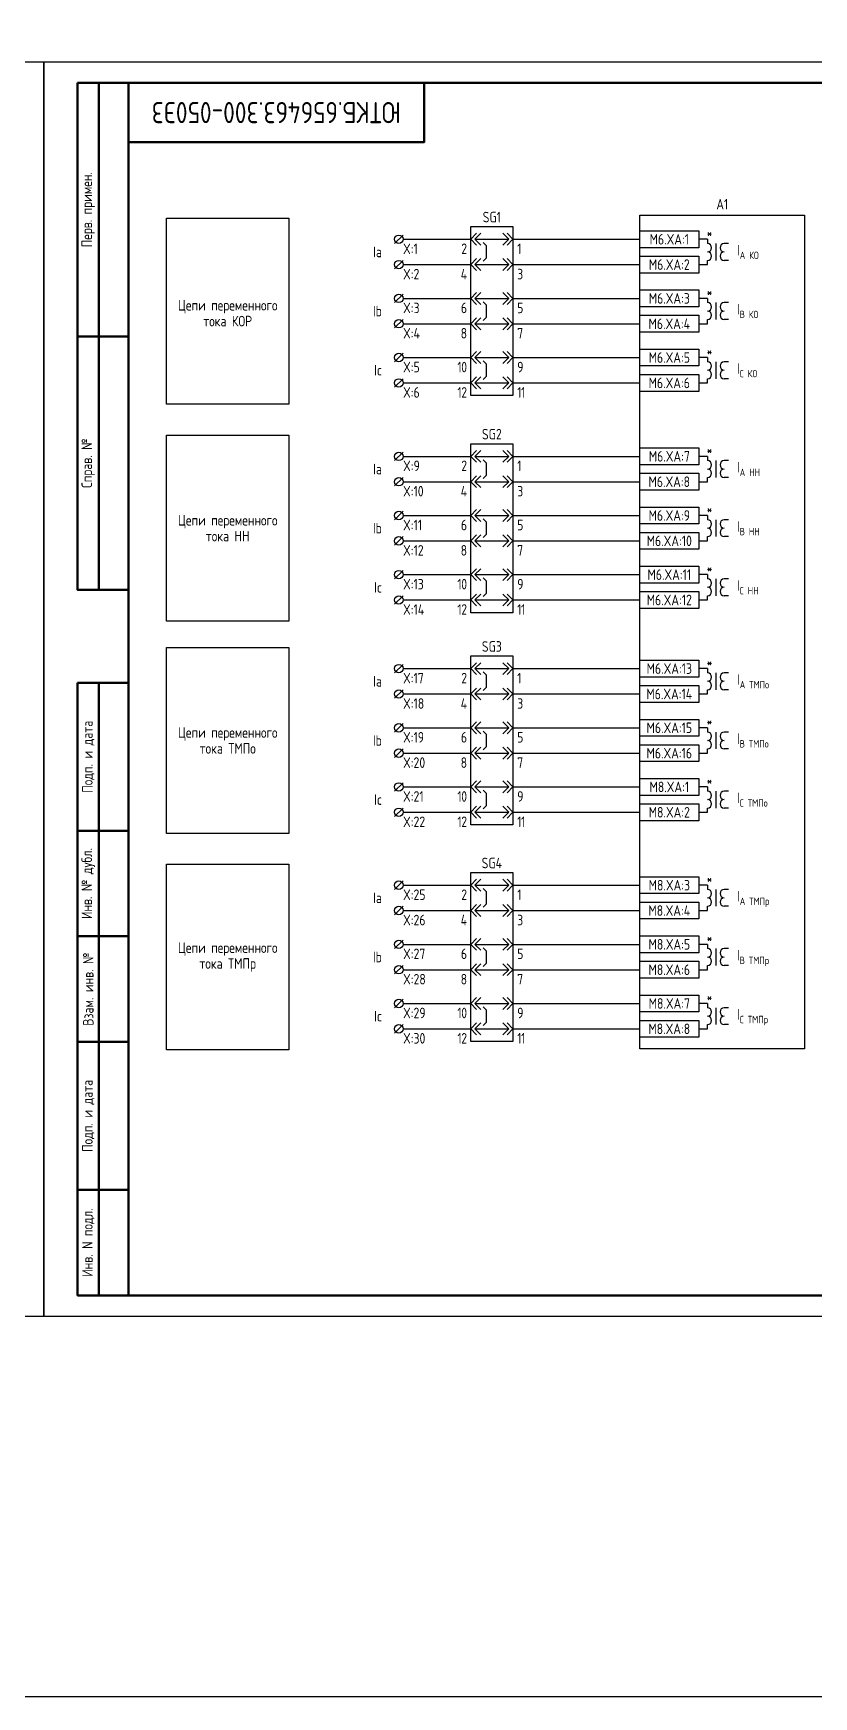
# Model space of a CAD drawing. Header units: millimetres. Extents: x -921 to 2149, y -90 to 586.
# Drawn here: x -2.5 to 182.2, y -90 to 303.8 of the extents above; entities that cross this region are included whole.
import ezdxf

# ---------------------------------------------------------------- set-up
doc = ezdxf.new("R2010")
doc.units = ezdxf.units.MM
doc.styles.add('Gost_type_A', font='GOST_A.TTF')

# ---------------------------------------------------------------- blocks, each defined once
blk = doc.blocks.new('Штамп угловой верхний')
at = {"lineweight": 50}
blk.add_lwpolyline([(0, 0), (70, 0), (70, -14), (0, -14)], close=True, dxfattribs=at)
blk = doc.blocks.new('Формат_А3')
blk.add_lwpolyline([(-420, 297), (0, 297), (0, 0), (-420, 0)], close=True)
at = {"lineweight": 50}
blk.add_lwpolyline([(-400, 292), (-5, 292), (-5, 5), (-400, 5)], close=True, dxfattribs=at)
blk = doc.blocks.new('Штамп левый верхний')
at = {"lineweight": 50}
for points in [[(-12, 0), (-7, 0), (-7, -60), (-12, -60)], [(-7, 0), (0, 0), (0, -60), (-7, -60)], [(-12, -60), (-7, -60), (-7, -120), (-12, -120)], [(-7, -60), (0, -60), (0, -120), (-7, -120)]]:
    blk.add_lwpolyline(points, close=True, dxfattribs=at)
at = {"char_height": 2.5, "width": 60, "attachment_point": 5, "rotation": 90, "style": 'Gost_type_A'}
for s, insert in [('Перв. примен.', (-9.5, -30)), ('Справ. №', (-9.5, -90))]:
    blk.add_mtext(s, dxfattribs=dict(at, insert=insert))
blk = doc.blocks.new('Штамп левый нижний')
at = {"lineweight": 50}
for points in [[(-12, 145), (-7, 145), (-7, 110), (-12, 110)], [(-7, 145), (0, 145), (0, 110), (-7, 110)], [(-12, 110), (-7, 110), (-7, 85), (-12, 85)], [(-7, 110), (0, 110), (0, 85), (-7, 85)], [(-12, 85), (-7, 85), (-7, 60), (-12, 60)], [(-7, 85), (0, 85), (0, 60), (-7, 60)], [(-12, 60), (-7, 60), (-7, 25), (-12, 25)], [(-7, 60), (0, 60), (0, 25), (-7, 25)], [(-12, 25), (-7, 25), (-7, 0), (-12, 0)], [(-7, 25), (0, 25), (0, 0), (-7, 0)]]:
    blk.add_lwpolyline(points, close=True, dxfattribs=at)
at = {"char_height": 2.5, "attachment_point": 5, "rotation": 90, "style": 'Gost_type_A'}
for s, insert, width in [('Подп. и дата', (-9.5, 127.5), 35), ('Инв. № дубл.', (-9.5, 97.5), 25), ('Взам. инв. №', (-9.5, 72.5), 25), ('Подп. и дата', (-9.5, 42.5), 35), ('Инв. N подл.', (-9.5, 12.5), 25)]:
    blk.add_mtext(s, dxfattribs=dict(at, insert=insert, width=width))
blk = doc.blocks.new('Формат_А4')
blk.add_lwpolyline([(0, 297), (0, 0), (-210, 0), (-210, 297)], close=True)
at = {"lineweight": 50}
blk.add_lwpolyline([(-190, 292), (-5, 292), (-5, 5), (-190, 5)], close=True, dxfattribs=at)
blk = doc.blocks.new('БИ_разъем')
for p, q in [((0, 0), (1.41, 1.41)), ((0, 0), (1.41, 1.41)), ((0, 0), (1.41, -1.41)), ((0, 0), (1.41, -1.41)), ((1, 0), (2.41, 1.41)), ((1, 0), (2.41, -1.41)), ((1, 0), (9, 0)), ((9, 0), (7.59, 1.41)), ((9, 0), (7.59, -1.41)), ((10, 0), (8.59, 1.41)), ((10, 0), (8.59, 1.41)), ((10, 0), (8.59, -1.41)), ((10, 0), (8.59, -1.41))]:
    blk.add_line(p, q)
blk = doc.blocks.new('БИ_перемычка')
for p, q in [((2.97, -0.79), (3.67, -1.5)), ((3.67, -1.5), (3.67, -4.5)), ((2.97, -5.21), (3.67, -4.5))]:
    blk.add_line(p, q)

msp = doc.modelspace()

# ---------------------------------------------------------------- linework, layer by layer
for p, q in [((85, 256), (83, 254)), ((85, 255), (101, 255)), ((111, 255), (141, 255)), ((157, 255), (155, 255)), ((85, 250), (83, 248)), ((85.01, 249), (100.83, 249)), ((111, 249), (141, 249)), ((155, 249), (157, 249)), ((85, 242), (83, 240)), ((85.01, 241), (100.83, 241)), ((111, 241), (141, 241)), ((157, 241), (155, 241)), ((85, 236), (83, 234)), ((85.01, 235), (100.83, 235)), ((111, 235), (141, 235)), ((155, 235), (157, 235)), ((85, 228), (83, 226)), ((85.01, 227), (100.83, 227)), ((111, 227), (141, 227)), ((157, 227), (155, 227)), ((85, 222), (83, 220)), ((85.01, 221), (100.83, 221)), ((111, 221), (141, 221)), ((155, 221), (157, 221)), ((85, 204.61), (83, 202.61)), ((85, 203.61), (101, 203.61)), ((111, 203.61), (141, 203.61)), ((157, 203.61), (155, 203.61)), ((85, 198.61), (83, 196.61)), ((85.01, 197.61), (100.83, 197.61)), ((111, 197.61), (141, 197.61)), ((155, 197.61), (157, 197.61)), ((85, 190.61), (83, 188.61)), ((85.01, 189.61), (100.83, 189.61)), ((111, 189.61), (141, 189.61)), ((157, 189.61), (155, 189.61)), ((85, 184.61), (83, 182.61)), ((85.01, 183.61), (100.83, 183.61)), ((111, 183.61), (141, 183.61)), ((155, 183.61), (157, 183.61)), ((85, 176.61), (83, 174.61)), ((85.01, 175.61), (100.83, 175.61)), ((111, 175.61), (141, 175.61)), ((157, 175.61), (155, 175.61)), ((85, 170.61), (83, 168.61)), ((85.01, 169.61), (100.83, 169.61)), ((111, 169.61), (141, 169.61)), ((155, 169.61), (157, 169.61)), ((85, 154.36), (83, 152.36)), ((85, 153.36), (101, 153.36)), ((111, 153.36), (141, 153.36)), ((157, 153.36), (155, 153.36)), ((85, 148.36), (83, 146.36)), ((85.01, 147.36), (100.83, 147.36)), ((111, 147.36), (141, 147.36)), ((155, 147.36), (157, 147.36)), ((85, 140.36), (83, 138.36)), ((85.01, 139.36), (100.83, 139.36)), ((111, 139.36), (141, 139.36)), ((157, 139.36), (155, 139.36)), ((85, 134.36), (83, 132.36)), ((85.01, 133.36), (100.83, 133.36)), ((111, 133.36), (141, 133.36)), ((155, 133.36), (157, 133.36)), ((85, 126.36), (83, 124.36)), ((85.01, 125.36), (100.83, 125.36)), ((111, 125.36), (141, 125.36)), ((157, 125.36), (155, 125.36)), ((85, 120.36), (83, 118.36)), ((85.01, 119.36), (100.83, 119.36)), ((111, 119.36), (141, 119.36)), ((155, 119.36), (157, 119.36)), ((85, 103.1), (83, 101.1)), ((85, 102.1), (101, 102.1)), ((111, 102.1), (141, 102.1)), ((157, 102.1), (155, 102.1)), ((85, 97.1), (83, 95.1)), ((85.01, 96.1), (100.83, 96.1)), ((111, 96.1), (141, 96.1)), ((155, 96.1), (157, 96.1)), ((85, 89.1), (83, 87.1)), ((85.01, 88.1), (100.83, 88.1)), ((111, 88.1), (141, 88.1)), ((157, 88.1), (155, 88.1)), ((85, 83.1), (83, 81.1)), ((85.01, 82.1), (100.83, 82.1)), ((111, 82.1), (141, 82.1)), ((155, 82.1), (157, 82.1)), ((85, 75.1), (83, 73.1)), ((85.01, 74.1), (100.83, 74.1)), ((111, 74.1), (141, 74.1)), ((157, 74.1), (155, 74.1)), ((85, 69.1), (83, 67.1)), ((85.01, 68.1), (100.83, 68.1)), ((111, 68.1), (141, 68.1)), ((155, 68.1), (157, 68.1))]:
    msp.add_line(p, q)
at = {"ltscale": 4}
for p, q in [((157, 255), (157, 254)), ((157, 254.5), (157, 254)), ((159, 254), (159, 250)), ((159, 254), (159, 250)), ((162, 254), (161, 254)), ((162, 254), (161, 254)), ((157, 249), (157, 250)), ((162, 250), (161, 250)), ((162, 250), (161, 250)), ((157, 241), (157, 240)), ((157, 240.5), (157, 240)), ((159, 240), (159, 236)), ((159, 240), (159, 236)), ((162, 240), (161, 240)), ((162, 240), (161, 240)), ((157, 235), (157, 236)), ((162, 236), (161, 236)), ((162, 236), (161, 236)), ((157, 227), (157, 226)), ((157, 226.5), (157, 226)), ((159, 226), (159, 222)), ((159, 226), (159, 222)), ((162, 226), (161, 226)), ((162, 226), (161, 226)), ((157, 221), (157, 222)), ((162, 222), (161, 222)), ((162, 222), (161, 222)), ((157, 203.61), (157, 202.61)), ((157, 203.11), (157, 202.61)), ((159, 202.61), (159, 198.61)), ((159, 202.61), (159, 198.61)), ((162, 202.61), (161, 202.61)), ((162, 202.61), (161, 202.61)), ((157, 197.61), (157, 198.61)), ((162, 198.61), (161, 198.61)), ((162, 198.61), (161, 198.61)), ((157, 189.61), (157, 188.61)), ((157, 189.11), (157, 188.61)), ((159, 188.61), (159, 184.61)), ((159, 188.61), (159, 184.61)), ((162, 188.61), (161, 188.61)), ((162, 188.61), (161, 188.61)), ((157, 183.61), (157, 184.61)), ((162, 184.61), (161, 184.61)), ((162, 184.61), (161, 184.61)), ((157, 175.61), (157, 174.61)), ((157, 175.11), (157, 174.61)), ((159, 174.61), (159, 170.61)), ((159, 174.61), (159, 170.61)), ((162, 174.61), (161, 174.61)), ((162, 174.61), (161, 174.61)), ((157, 169.61), (157, 170.61)), ((162, 170.61), (161, 170.61)), ((162, 170.61), (161, 170.61)), ((157, 153.36), (157, 152.36)), ((157, 152.86), (157, 152.36)), ((159, 152.36), (159, 148.36)), ((159, 152.36), (159, 148.36)), ((162, 152.36), (161, 152.36)), ((162, 152.36), (161, 152.36)), ((157, 147.36), (157, 148.36)), ((162, 148.36), (161, 148.36)), ((162, 148.36), (161, 148.36)), ((157, 139.36), (157, 138.36)), ((157, 138.86), (157, 138.36)), ((159, 138.36), (159, 134.36)), ((159, 138.36), (159, 134.36)), ((162, 138.36), (161, 138.36)), ((162, 138.36), (161, 138.36)), ((157, 133.36), (157, 134.36)), ((162, 134.36), (161, 134.36)), ((162, 134.36), (161, 134.36)), ((157, 125.36), (157, 124.36)), ((157, 124.86), (157, 124.36)), ((159, 124.36), (159, 120.36)), ((159, 124.36), (159, 120.36)), ((162, 124.36), (161, 124.36)), ((162, 124.36), (161, 124.36)), ((157, 119.36), (157, 120.36)), ((162, 120.36), (161, 120.36)), ((162, 120.36), (161, 120.36)), ((157, 102.1), (157, 101.1)), ((157, 101.6), (157, 101.1)), ((159, 101.1), (159, 97.1)), ((159, 101.1), (159, 97.1)), ((162, 101.1), (161, 101.1)), ((162, 101.1), (161, 101.1)), ((157, 96.1), (157, 97.1)), ((162, 97.1), (161, 97.1)), ((162, 97.1), (161, 97.1)), ((157, 88.1), (157, 87.1)), ((157, 87.6), (157, 87.1)), ((159, 87.1), (159, 83.1)), ((159, 87.1), (159, 83.1)), ((162, 87.1), (161, 87.1)), ((162, 87.1), (161, 87.1)), ((157, 82.1), (157, 83.1)), ((162, 83.1), (161, 83.1)), ((162, 83.1), (161, 83.1)), ((157, 74.1), (157, 73.1)), ((157, 73.6), (157, 73.1)), ((159, 73.1), (159, 69.1)), ((159, 73.1), (159, 69.1)), ((162, 73.1), (161, 73.1)), ((162, 73.1), (161, 73.1)), ((157, 68.1), (157, 69.1)), ((162, 69.1), (161, 69.1)), ((162, 69.1), (161, 69.1))]:
    msp.add_line(p, q, dxfattribs=at)
for points in [[(-920.84, 586), (2149.4, 586), (2149.4, -90), (-920.84, -90)], [(58, 216), (29, 216), (29, 260), (58, 260)], [(141, 260.68), (180, 260.68), (180, 63.36), (141, 63.36)], [(101, 258), (111, 258), (111, 218), (101, 218)], [(141, 257), (155, 257), (155, 253), (141, 253)], [(141, 251), (155, 251), (155, 247), (141, 247)], [(141, 243), (155, 243), (155, 239), (141, 239)], [(141, 237), (155, 237), (155, 233), (141, 233)], [(141, 229), (155, 229), (155, 225), (141, 225)], [(141, 223), (155, 223), (155, 219), (141, 219)], [(58, 164.61), (29, 164.61), (29, 208.61), (58, 208.61)], [(101, 206.61), (111, 206.61), (111, 166.61), (101, 166.61)], [(141, 205.61), (155, 205.61), (155, 201.61), (141, 201.61)], [(141, 199.61), (155, 199.61), (155, 195.61), (141, 195.61)], [(141, 191.61), (155, 191.61), (155, 187.61), (141, 187.61)], [(141, 185.61), (155, 185.61), (155, 181.61), (141, 181.61)], [(141, 177.61), (155, 177.61), (155, 173.61), (141, 173.61)], [(141, 171.61), (155, 171.61), (155, 167.61), (141, 167.61)], [(58, 114.36), (29, 114.36), (29, 158.36), (58, 158.36)], [(101, 156.36), (111, 156.36), (111, 116.36), (101, 116.36)], [(141, 155.36), (155, 155.36), (155, 151.36), (141, 151.36)], [(141, 149.36), (155, 149.36), (155, 145.36), (141, 145.36)], [(141, 141.36), (155, 141.36), (155, 137.36), (141, 137.36)], [(141, 135.36), (155, 135.36), (155, 131.36), (141, 131.36)], [(141, 127.36), (155, 127.36), (155, 123.36), (141, 123.36)], [(141, 121.36), (155, 121.36), (155, 117.36), (141, 117.36)], [(58, 63.1), (29, 63.1), (29, 107.1), (58, 107.1)], [(101, 105.1), (111, 105.1), (111, 65.1), (101, 65.1)], [(141, 104.1), (155, 104.1), (155, 100.1), (141, 100.1)], [(141, 98.1), (155, 98.1), (155, 94.1), (141, 94.1)], [(141, 90.1), (155, 90.1), (155, 86.1), (141, 86.1)], [(141, 84.1), (155, 84.1), (155, 80.1), (141, 80.1)], [(141, 76.1), (155, 76.1), (155, 72.1), (141, 72.1)], [(141, 70.1), (155, 70.1), (155, 66.1), (141, 66.1)]]:
    msp.add_lwpolyline(points, close=True)
for centre in [(84, 255), (84, 249), (84, 241), (84, 235), (84, 227), (84, 221), (84, 203.61), (84, 197.61), (84, 189.61), (84, 183.61), (84, 175.61), (84, 169.61), (84, 153.36), (84, 147.36), (84, 139.36), (84, 133.36), (84, 125.36), (84, 119.36), (84, 102.1), (84, 96.1), (84, 88.1), (84, 82.1), (84, 74.1), (84, 68.1)]:
    msp.add_circle(centre, 1)
for centre, start, end in [((157, 253), 270, 90), ((157, 253), 270, 90), ((161, 253), 90, 270), ((161, 253), 90, 270), ((157, 251), 270, 90), ((157, 251), 270, 90), ((161, 251), 90, 270), ((161, 251), 90, 270), ((157, 239), 270, 90), ((157, 239), 270, 90), ((157, 237), 270, 90), ((157, 237), 270, 90), ((161, 239), 90, 270), ((161, 239), 90, 270), ((161, 237), 90, 270), ((161, 237), 90, 270), ((157, 225), 270, 90), ((157, 225), 270, 90), ((161, 225), 90, 270), ((161, 225), 90, 270), ((157, 223), 270, 90), ((157, 223), 270, 90), ((161, 223), 90, 270), ((161, 223), 90, 270), ((157, 201.61), 270, 90), ((157, 201.61), 270, 90), ((161, 201.61), 90, 270), ((161, 201.61), 90, 270), ((157, 199.61), 270, 90), ((157, 199.61), 270, 90), ((161, 199.61), 90, 270), ((161, 199.61), 90, 270), ((157, 187.61), 270, 90), ((157, 187.61), 270, 90), ((157, 185.61), 270, 90), ((157, 185.61), 270, 90), ((161, 187.61), 90, 270), ((161, 187.61), 90, 270), ((161, 185.61), 90, 270), ((161, 185.61), 90, 270), ((157, 173.61), 270, 90), ((157, 173.61), 270, 90), ((161, 173.61), 90, 270), ((161, 173.61), 90, 270), ((157, 171.61), 270, 90), ((157, 171.61), 270, 90), ((161, 171.61), 90, 270), ((161, 171.61), 90, 270), ((157, 151.36), 270, 90), ((157, 151.36), 270, 90), ((157, 149.36), 270, 90), ((157, 149.36), 270, 90), ((161, 151.36), 90, 270), ((161, 151.36), 90, 270), ((161, 149.36), 90, 270), ((161, 149.36), 90, 270), ((157, 137.36), 270, 90), ((157, 137.36), 270, 90), ((161, 137.36), 90, 270), ((161, 137.36), 90, 270), ((157, 135.36), 270, 90), ((157, 135.36), 270, 90), ((161, 135.36), 90, 270), ((161, 135.36), 90, 270), ((157, 123.36), 270, 90), ((157, 123.36), 270, 90), ((157, 121.36), 270, 90), ((157, 121.36), 270, 90), ((161, 123.36), 90, 270), ((161, 123.36), 90, 270), ((161, 121.36), 90, 270), ((161, 121.36), 90, 270), ((157, 100.1), 270, 90), ((157, 100.1), 270, 90), ((157, 98.1), 270, 90), ((157, 98.1), 270, 90), ((161, 100.1), 90, 270), ((161, 100.1), 90, 270), ((161, 98.1), 90, 270), ((161, 98.1), 90, 270), ((157, 86.1), 270, 90), ((157, 86.1), 270, 90), ((161, 86.1), 90, 270), ((161, 86.1), 90, 270), ((157, 84.1), 270, 90), ((157, 84.1), 270, 90), ((161, 84.1), 90, 270), ((161, 84.1), 90, 270), ((157, 72.1), 270, 90), ((157, 72.1), 270, 90), ((157, 70.1), 270, 90), ((157, 70.1), 270, 90), ((161, 72.1), 90, 270), ((161, 72.1), 90, 270), ((161, 70.1), 90, 270), ((161, 70.1), 90, 270)]:
    msp.add_arc(centre, 1, start, end, dxfattribs=at)

# ---------------------------------------------------------------- block references
at = {"color": 1}
for name, p in [('Формат_А4', (0, 0)), ('Формат_А3', (420, 0)), ('Штамп левый верхний', (20, 292)), ('Штамп левый нижний', (20, 5))]:
    msp.add_blockref(name, p, dxfattribs=at)
for name, p in [('Штамп угловой верхний', (20, 292)), ('БИ_разъем', (101, 255)), ('БИ_перемычка', (101, 255)), ('БИ_разъем', (101, 249)), ('БИ_разъем', (101, 241)), ('БИ_перемычка', (101, 241)), ('БИ_разъем', (101, 235)), ('БИ_разъем', (101, 227)), ('БИ_перемычка', (101, 227)), ('БИ_разъем', (101, 221)), ('БИ_разъем', (101, 203.61)), ('БИ_перемычка', (101, 203.61)), ('БИ_разъем', (101, 197.61)), ('БИ_разъем', (101, 189.61)), ('БИ_перемычка', (101, 189.61)), ('БИ_разъем', (101, 183.61)), ('БИ_разъем', (101, 175.61)), ('БИ_перемычка', (101, 175.61)), ('БИ_разъем', (101, 169.61)), ('БИ_разъем', (101, 153.36)), ('БИ_перемычка', (101, 153.36)), ('БИ_разъем', (101, 147.36)), ('БИ_разъем', (101, 139.36)), ('БИ_перемычка', (101, 139.36)), ('БИ_разъем', (101, 133.36)), ('БИ_разъем', (101, 125.36)), ('БИ_перемычка', (101, 125.36)), ('БИ_разъем', (101, 119.36)), ('БИ_разъем', (101, 102.1)), ('БИ_перемычка', (101, 102.1)), ('БИ_разъем', (101, 96.1)), ('БИ_разъем', (101, 88.1)), ('БИ_перемычка', (101, 88.1)), ('БИ_разъем', (101, 82.1)), ('БИ_разъем', (101, 74.1)), ('БИ_перемычка', (101, 74.1)), ('БИ_разъем', (101, 68.1))]:
    msp.add_blockref(name, p)

# ---------------------------------------------------------------- texts
at = {"insert": (55, 285), "char_height": 5, "width": 70, "attachment_point": 5, "rotation": 180, "style": 'Gost_type_A'}
msp.add_mtext('ЮТКБ.656463.300-050Э3', dxfattribs=at)
at = {"char_height": 2.5, "line_spacing_factor": 0.9, "style": 'Gost_type_A'}
for s, insert, width, attachment_point in [('A1', (160.53, 262.05), 39.0585, 8), ('SG1', (106, 259), 10, 8), ('Ia', (80, 252), 6, 6), ('X:1', (85, 254), 10, 1), ('{\\T0.9;2}', (100, 254), 5, 3), ('{\\T0.9;1}', (112, 254), 5, 1), ('X:2', (85, 248), 10, 1), ('{\\T0.9;4}', (100, 248), 5, 3), ('{\\T0.9;3}', (112, 248), 5, 1), ('Цепи переменного \\Pтока КОР', (43.5, 237.5), 29, 5), ('Ib', (80, 238), 6, 6), ('X:3', (85, 240), 10, 1), ('{\\T0.9;6}', (100, 240), 5, 3), ('{\\T0.9;5}', (112, 240), 5, 1), ('X:4', (85, 234), 10, 1), ('{\\T0.9;8}', (100, 234), 5, 3), ('{\\T0.9;7}', (112, 234), 5, 1), ('Ic', (80, 224), 6, 6), ('X:5', (85, 226), 10, 1), ('{\\T0.9;10}', (100, 226), 5, 3), ('{\\T0.9;9}', (112, 226), 5, 1), ('X:6', (85, 220), 10, 1), ('{\\T0.9;12}', (100, 220), 5, 3), ('{\\T0.9;11}', (112, 220), 5, 1), ('SG2', (106, 207.61), 10, 8), ('Ia', (80, 200.61), 6, 6), ('X:9', (85, 202.61), 10, 1), ('{\\T0.9;2}', (100, 202.61), 5, 3), ('{\\T0.9;1}', (112, 202.61), 5, 1), ('X:10', (85, 196.61), 10, 1), ('{\\T0.9;4}', (100, 196.61), 5, 3), ('{\\T0.9;3}', (112, 196.61), 5, 1), ('Цепи переменного тока НН', (43.5, 186.61), 29, 5), ('Ib', (80, 186.61), 6, 6), ('X:11', (85, 188.61), 10, 1), ('{\\T0.9;6}', (100, 188.61), 5, 3), ('{\\T0.9;5}', (112, 188.61), 5, 1), ('X:12', (85, 182.61), 10, 1), ('{\\T0.9;8}', (100, 182.61), 5, 3), ('{\\T0.9;7}', (112, 182.61), 5, 1), ('Ic', (80, 172.61), 6, 6), ('X:13', (85, 174.61), 10, 1), ('{\\T0.9;10}', (100, 174.61), 5, 3), ('{\\T0.9;9}', (112, 174.61), 5, 1), ('X:14', (85, 168.61), 10, 1), ('{\\T0.9;12}', (100, 168.61), 5, 3), ('{\\T0.9;11}', (112, 168.61), 5, 1), ('SG3', (106, 157.36), 10, 8), ('Ia', (80, 150.36), 6, 6), ('X:17', (85, 152.36), 10, 1), ('{\\T0.9;2}', (100, 152.36), 5, 3), ('{\\T0.9;1}', (112, 152.36), 5, 1), ('X:18', (85, 146.36), 10, 1), ('{\\T0.9;4}', (100, 146.36), 5, 3), ('{\\T0.9;3}', (112, 146.36), 5, 1), ('Цепи переменного \\Pтока ТМПо', (43.5, 136.36), 29, 5), ('X:19', (85, 138.36), 10, 1), ('{\\T0.9;6}', (100, 138.36), 5, 3), ('{\\T0.9;5}', (112, 138.36), 5, 1), ('Ib', (80, 136.36), 6, 6), ('X:20', (85, 132.36), 10, 1), ('{\\T0.9;8}', (100, 132.36), 5, 3), ('{\\T0.9;7}', (112, 132.36), 5, 1), ('Ic', (80, 122.36), 6, 6), ('X:21', (85, 124.36), 10, 1), ('{\\T0.9;10}', (100, 124.36), 5, 3), ('{\\T0.9;9}', (112, 124.36), 5, 1), ('X:22', (85, 118.36), 10, 1), ('{\\T0.9;12}', (100, 118.36), 5, 3), ('{\\T0.9;11}', (112, 118.36), 5, 1), ('SG4', (106, 106.1), 10, 8), ('Ia', (80, 99.1), 6, 6), ('X:25', (85, 101.1), 10, 1), ('{\\T0.9;2}', (100, 101.1), 5, 3), ('{\\T0.9;1}', (112, 101.1), 5, 1), ('X:26', (85, 95.1), 10, 1), ('{\\T0.9;4}', (100, 95.1), 5, 3), ('{\\T0.9;3}', (112, 95.1), 5, 1), ('Цепи переменного \\Pтока ТМПр', (43.5, 85.1), 29, 5), ('X:27', (85, 87.1), 10, 1), ('{\\T0.9;6}', (100, 87.1), 5, 3), ('{\\T0.9;5}', (112, 87.1), 5, 1), ('Ib', (80, 85.1), 6, 6), ('X:28', (85, 81.1), 10, 1), ('{\\T0.9;8}', (100, 81.1), 5, 3), ('{\\T0.9;7}', (112, 81.1), 5, 1), ('Ic', (80, 71.1), 6, 6), ('X:29', (85, 73.1), 10, 1), ('{\\T0.9;10}', (100, 73.1), 5, 3), ('{\\T0.9;9}', (112, 73.1), 5, 1), ('X:30', (85, 67.1), 10, 1), ('{\\T0.9;12}', (100, 67.1), 5, 3), ('{\\T0.9;11}', (112, 67.1), 5, 1)]:
    msp.add_mtext(s, dxfattribs=dict(at, insert=insert, width=width, attachment_point=attachment_point))
at = {"char_height": 2.5, "style": 'Gost_type_A'}
for s, insert, width, attachment_point in [('M6.XA:1', (148, 255), 14, 5), ('*', (157.5, 256.5), 3, 5), ('\\A1;I{\\H0.7x;\\S^ А КО;}', (164, 252), 8, 4), ('M6.XA:2', (147.99, 249), 14.018, 5), ('M6.XA:3', (148, 241), 14, 5), ('*', (157.5, 242.5), 3, 5), ('\\A1;I{\\H0.7x;\\S^ В КО;}', (164, 238), 8, 4), ('M6.XA:4', (147.99, 234.99), 14.018, 5), ('*', (157.5, 228.5), 3, 5), ('M6.XA:5', (148, 227), 14, 5), ('\\A1;I{\\H0.7x;\\S^ С КО;}', (164, 224), 8, 4), ('M6.XA:6', (147.99, 220.99), 14.018, 5), ('M6.XA:7', (148, 203.61), 14, 5), ('*', (157.5, 205.11), 3, 5), ('\\A1;I{\\H0.7x;\\S^ А НН;}', (164, 200.61), 8, 4), ('M6.XA:8', (147.99, 197.6), 14.018, 5), ('M6.XA:9', (148, 189.61), 14, 5), ('*', (157.5, 191.11), 3, 5), ('\\A1;I{\\H0.7x;\\S^ В НН;}', (164, 186.61), 8, 4), ('M6.XA:10', (147.99, 183.6), 14.018, 5), ('*', (157.5, 177.11), 3, 5), ('M6.XA:11', (148, 175.61), 14, 5), ('\\A1;I{\\H0.7x;\\S^ С НН;}', (164, 172.61), 8, 4), ('M6.XA:12', (147.99, 169.61), 14.018, 5), ('M6.XA:13', (148, 153.37), 14, 5), ('*', (157.5, 154.86), 3, 5), ('\\A1;I{\\H0.7x;\\S^ А ТМПо;}', (164, 150.36), 8, 4), ('M6.XA:14', (147.99, 147.36), 14.018, 5), ('M6.XA:15', (148, 139.36), 14, 5), ('*', (157.5, 140.86), 3, 5), ('\\A1;I{\\H0.7x;\\S^ В ТМПо;}', (164, 136.36), 8, 4), ('M6.XA:16', (147.99, 133.35), 14.018, 5), ('M8.XA:1', (148, 125.36), 14, 5), ('*', (157.5, 126.86), 3, 5), ('\\A1;I{\\H0.7x;\\S^ С ТМПо;}', (164, 122.36), 8, 4), ('M8.XA:2', (147.99, 119.36), 14.018, 5), ('M8.XA:3', (148, 102.1), 14, 5), ('*', (157.5, 103.6), 3, 5), ('\\A1;I{\\H0.7x;\\S^ А ТМПр;}', (164, 99.1), 8, 4), ('M8.XA:4', (147.99, 96.09), 14.018, 5), ('M8.XA:5', (148, 88.1), 14, 5), ('*', (157.5, 89.6), 3, 5), ('\\A1;I{\\H0.7x;\\S^ В ТМПр;}', (164, 85.1), 8, 4), ('M8.XA:6', (147.99, 82.09), 14.018, 5), ('M8.XA:7', (148, 74.1), 14, 5), ('*', (157.5, 75.6), 3, 5), ('\\A1;I{\\H0.7x;\\S^ С ТМПр;}', (164, 71.1), 8, 4), ('M8.XA:8', (147.99, 68.09), 14.018, 5)]:
    msp.add_mtext(s, dxfattribs=dict(at, insert=insert, width=width, attachment_point=attachment_point))

doc.saveas('drawing.dxf')
